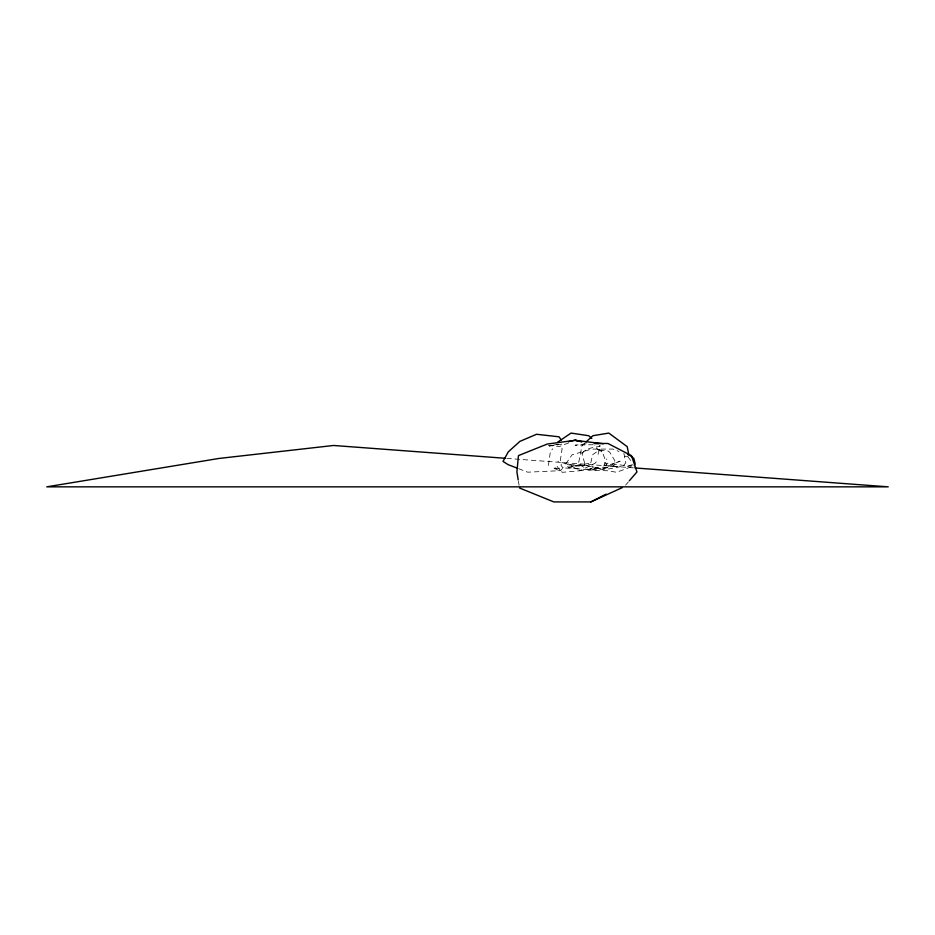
<?xml version="1.0" encoding="UTF-8"?>
<svg xmlns="http://www.w3.org/2000/svg" width="935" height="935" viewBox="0 0 935 935"><rect width="100%" height="100%" fill="white"/><g stroke="black" fill="none" stroke-linecap="round" stroke-linejoin="round"><path stroke-width="0.7" stroke-dasharray="4.67 3.51" d="M548.401 465.466L550.446 451.313L552.795 448.777M603.811 466.144L604.875 462.451L605.202 463.094M598.084 454.387L600.095 445.633M604.548 464.999L606.803 465.536L606.686 458.945M623.89 453.358L625.854 462.626L623.435 465.759C605.623 471.041 586.35 470.924 568.2 467.196L565.535 464.251L572.08 454.796L591.575 449.104L612.776 449.057L618.947 451.453M596.214 461.878L595.221 463.129L580.004 470.737L562.531 472.304L554.408 468.423L553.368 466.799L556.617 468.587L563.174 467.757L561.14 465.77L561.234 462.65L560.264 460.826L562.11 448.788L561.105 446.077M571.986 466.343L580.004 470.737L596.214 467.932L601.053 468.68L609.176 467.114L602.561 468.914L585.205 465.256L581.979 453.37L584.878 449.864M625.573 485.136L628.413 481.841M518.633 468.692L527.749 472.187L560.404 470.667L563.174 467.757M581.979 453.37L585.404 450.226L587.122 450.156C587.986 446.743 606.838 446.848 597.266 445.224M584.959 442.933L581.991 445.633L578.391 464.169L588.921 470.083L608.182 470.808L616.621 472.304L632.995 466.109M620.174 461.259L612.869 464.041L611.116 465.572L606.196 466.39M588.921 470.083L593.643 467.149L596.612 468.774L587.671 469.873C596.191 466.729 606.032 469.241 614.073 465.385L614.833 460.639L609.772 452.306L607.96 450.986L602.152 450.506L597.699 451.126L592.72 454.655L590.721 463.024L591.504 465.77L593.643 467.149M568.655 442.886L559.586 446.462L548.226 445.364M610.286 464.566L619.858 461.154M632.492 464.601L628.495 465.969L612.869 464.041M557.459 444.242L549.301 446.124L561.9 444.148L556.383 444.394M568.2 467.196L590.721 463.024L591.446 463.655M586.233 443.821L575.142 445.212L593.982 444.663M627.467 466.284L632.983 465.735M624.44 456.397L627.923 456.186M571.566 465.957L585.205 465.256L568.048 464.566L557.891 461.154M588.127 465.536L576.369 466.121L565.535 464.251M565.582 468.026L579.116 468.949M554.408 468.423L556.617 468.587M506.805 458.395L633.474 467.839M612.694 466.121L617.264 466.542M596.214 467.932L602.561 468.914M606.967 463.152L607.96 463.409M597.71 449.571L600.317 450.425L602.701 453.043M600.317 450.425L597.652 449.349L594.122 445.352M557.073 466.425L560.404 470.667M627.911 456.712L631.943 462.264M605.366 462.72L606.336 464.543M604.805 458.664L601.661 450.273L597.652 449.349L598.692 452.119M518.434 481.315L519.089 485.323"/><path stroke-width="1.4" d="M634.362 465.595L635.157 463.69L633.837 458.384L628.028 454.024M629.36 480.742L636.957 471.953L631.499 455.684L608.007 443.494L594.263 443.389M585.953 442.033L592.872 435.722L608.802 433.08L627.21 446.661L628.869 454.971M557.611 442.185L571.075 433.08L588.711 435.722L591.808 438.421M519.533 488L553.812 501.92L590.85 501.92L606.16 494.124M590.85 501.92L622.231 487.649M568.34 441.729L575.142 440.163L581.956 441.752L575.142 440.327L547.244 444.055L518.469 455.59L516.903 471.953L518.212 479.982M594.59 443.517L598.949 443.646M505.356 458.29L333.561 445.481L219.012 458.442L46.75 486.843L888.25 486.843L634.923 467.944M575.142 440.327L603.32 443.774M517.335 468.19L508.219 464.707L503.018 461.411L508.313 451.839L519.907 441.378L536.538 434.272L559.072 436.82L561.257 440.081M627.63 453.978L628.507 454.62"/></g></svg>
